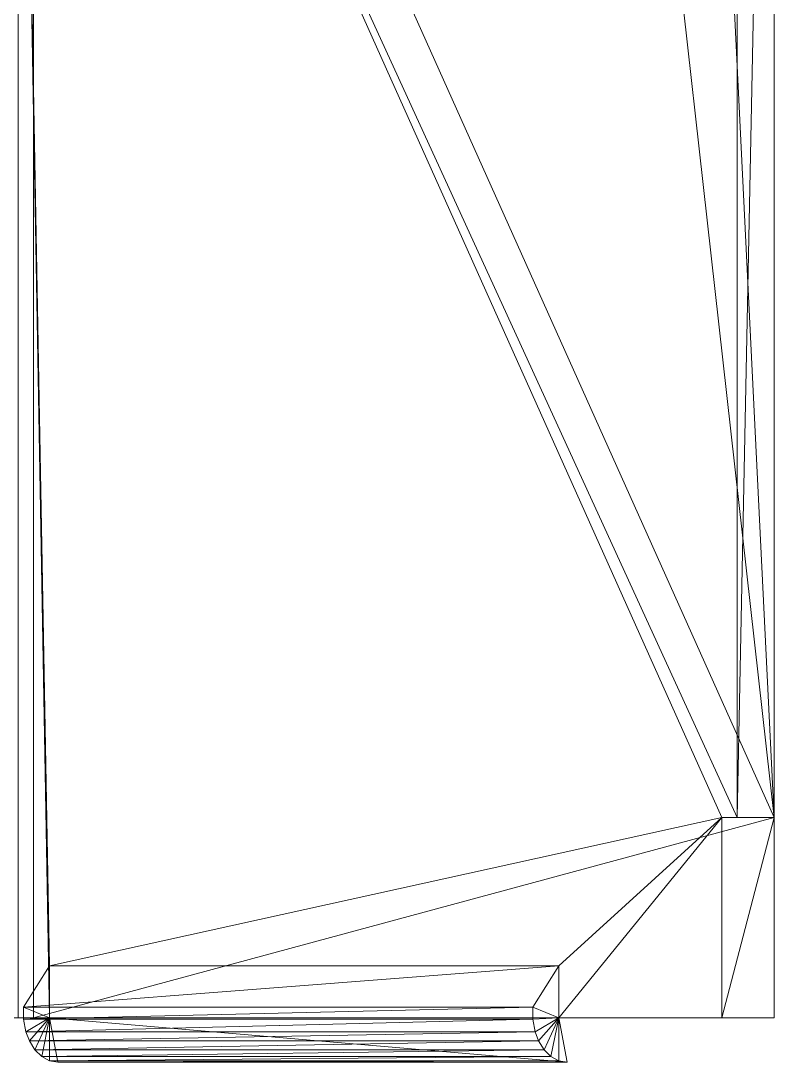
# Model space of a CAD drawing. Header units: millimetres. Extents: x -38752 to -34801, y 260924 to 263752.
# Drawn here: x -38537.9 to -38436.3, y 261888.1 to 262028.6 of the extents above; entities that cross this region are included whole.
import ezdxf

# ---------------------------------------------------------------- set-up
doc = ezdxf.new("R2010")
doc.units = ezdxf.units.MM
doc.layers.get('0').update_dxf_attribs({"lineweight": 9})
doc.layers.add('0.09', color=1, linetype='Continuous', lineweight=9)

msp = doc.modelspace()

# ---------------------------------------------------------------- linework, layer by layer
at = {"extrusion": (2.49184e-13, 1, -4.44089e-16)}
for p, q in [((-38436.34, 262169.05, 5), (-38436.34, 261921.07, 5)), ((-38436.34, 262169.05), (-38436.34, 261921.07)), ((-38536.2, 262144.05, 104.86), (-38536.2, 261894.07, 104.86)), ((-38441.34, 261921.07), (-38441.34, 262135.15)), ((-38441.34, 261921.07, 2.93), (-38441.34, 262134.39, 2.93)), ((-38443.42, 261921.07, 5), (-38443.42, 261894.07, 5)), ((-38443.42, 261921.07, 5), (-38441.34, 261921.07, 2.93)), ((-38436.34, 261921.07, 5), (-38443.42, 261921.07, 5)), ((-38441.34, 261921.07, 2.93), (-38441.34, 261921.07)), ((-38436.34, 261921.07), (-38441.34, 261921.07)), ((-38436.34, 261894.07, 5), (-38436.34, 261921.07, 5)), ((-38436.34, 261921.07), (-38436.34, 261921.07, 5)), ((-38534.03, 261901.07, 95.61), (-38537.55, 261895.47, 92.1)), ((-38534.03, 261901.07, 95.61), (-38534.03, 261894.07, 95.61)), ((-38534.03, 261901.07, 95.61), (-38465.37, 261901.07, 26.96)), ((-38465.37, 261901.07, 26.96), (-38468.89, 261895.47, 23.44)), ((-38465.37, 261894.07, 26.96), (-38465.37, 261901.07, 26.96)), ((-38537.55, 261895.47, 92.1), (-38468.89, 261895.47, 23.44)), ((-38537.55, 261895.47, 92.1), (-38537.55, 261893.88, 92.09)), ((-38468.89, 261895.47, 23.44), (-38468.89, 261893.88, 23.44)), ((-38536.2, 261894.07, 104.86), (-38636.06, 261894.07, 104.86)), ((-38538.27, 261894.07, 99.86), (-38534.03, 261894.07, 95.61)), ((-38537.55, 261893.88, 92.09), (-38537.22, 261892.16, 92.43)), ((-38537.55, 261893.88, 92.09), (-38468.89, 261893.88, 23.44)), ((-38536.2, 261894.07, 104.86), (-38436.34, 261894.07, 5)), ((-38532.93, 261888.07, 96.71), (-38534.03, 261894.07, 95.61)), ((-38534.03, 261894.07, 95.61), (-38465.37, 261894.07, 26.96)), ((-38468.89, 261893.88, 23.44), (-38468.56, 261892.16, 23.77)), ((-38465.37, 261894.07, 26.96), (-38443.42, 261894.07, 5)), ((-38464.27, 261888.07, 28.05), (-38465.37, 261894.07, 26.96)), ((-38436.34, 261894.07, 5), (-38443.42, 261894.07, 5)), ((-38537.22, 261892.16, 92.43), (-38468.56, 261892.16, 23.77)), ((-38536.76, 261890.93, 92.88), (-38468.1, 261890.93, 24.22)), ((-38536.02, 261889.74, 93.62), (-38467.36, 261889.74, 24.96)), ((-38535.1, 261888.83, 94.55), (-38466.44, 261888.83, 25.89)), ((-38534.05, 261888.26, 95.6), (-38465.39, 261888.26, 26.94)), ((-38464.27, 261888.07, 28.05), (-38532.93, 261888.07, 96.71))]:
    msp.add_line(p, q, dxfattribs=at)
for points in [[(-38537.22, 261892.16, 92.43), (-38536.76, 261890.93, 92.88), (-38536.02, 261889.74, 93.62), (-38535.1, 261888.83, 94.55), (-38534.05, 261888.26, 95.6), (-38532.93, 261888.07, 96.71)], [(-38468.56, 261892.16, 23.77), (-38468.1, 261890.93, 24.22), (-38467.36, 261889.74, 24.96), (-38466.44, 261888.83, 25.89), (-38465.39, 261888.26, 26.94), (-38464.27, 261888.07, 28.05)]]:
    msp.add_polyline3d(points)

# ---------------------------------------------------------------- meshes
at = {"layer": '0.09'}
mesh = msp.add_polyface(dxfattribs=at)
corners = [(-38462.76, 262144.05, 31.41), (-38461.34, 262144.05, 30), (-38532.67, 262144.05, 101.32), (-38536.2, 261894.07, 104.86), (-38436.34, 261921.07, 5), (-38436.34, 261894.07, 5), (-38536.2, 262144.05, 104.86), (-38447.5, 262147.65, 16.15), (-38436.34, 262169.05, 5)]
mesh.append_faces([[corners[k] for k in face] for face in [(3, 4, 5), (4, 7, 8)]], dxfattribs={"vtx0": -1})
mesh.append_faces([[corners[k] for k in face] for face in [(4, 6, 1)]], dxfattribs={"vtx0": -1, "vtx1": -1, "vtx2": -1})
mesh.append_faces([[corners[k] for k in face] for face in [(4, 3, 6), (4, 1, 7), (1, 6, 2)]], dxfattribs={"vtx0": -1, "vtx2": -1})
mesh.append_faces([[corners[k] for k in face] for face in [(0, 1, 2)]], dxfattribs={"vtx1": -1})
mesh = msp.add_polyface(dxfattribs=at)
corners = [(-38436.34, 262169.05), (-38441.34, 261921.07), (-38436.34, 261921.07), (-38441.34, 262135.15), (-38443.42, 262135.69), (-38447.43, 262155.13), (-38461.34, 262140.35), (-38447.84, 262154.82), (-38448.33, 262154.62), (-38461.34, 262150.55), (-38448.84, 262154.55), (-38447.11, 262155.55), (-38446.91, 262156.03), (-38446.84, 262156.55), (-38446.91, 262157.07), (-38447.11, 262157.55), (-38447.43, 262157.96), (-38447.84, 262158.28), (-38448.33, 262158.48), (-38448.84, 262158.55), (-38450.78, 262157.07), (-38448.84, 262169.05), (-38450.84, 262156.55), (-38450.78, 262156.03), (-38450.58, 262155.55), (-38450.26, 262155.13), (-38449.84, 262154.82), (-38449.36, 262154.62), (-38450.58, 262157.55), (-38450.26, 262157.96), (-38449.84, 262158.28), (-38449.36, 262158.48)]
mesh.append_faces([[corners[k] for k in face] for face in [(0, 1, 2)]], dxfattribs={"vtx0": -1})
mesh.append_faces([[corners[k] for k in face] for face in [(1, 0, 3), (3, 0, 4), (4, 5, 6), (6, 8, 9), (5, 0, 11), (11, 0, 12), (12, 0, 13), (13, 0, 14), (14, 0, 15), (15, 0, 16), (16, 0, 17), (17, 0, 18), (18, 0, 19), (9, 20, 21), (20, 9, 22), (22, 9, 23), (23, 9, 24), (24, 9, 25), (25, 9, 26), (26, 9, 27), (27, 9, 10), (21, 19, 0)]], dxfattribs={"vtx0": -1, "vtx1": -1})
mesh.append_faces([[corners[k] for k in face] for face in [(4, 0, 5)]], dxfattribs={"vtx0": -1, "vtx1": -1, "vtx2": -1})
mesh.append_faces([[corners[k] for k in face] for face in [(6, 5, 7), (6, 7, 8), (9, 8, 10), (21, 20, 28), (21, 28, 29), (21, 29, 30), (21, 30, 31), (21, 31, 19)]], dxfattribs={"vtx0": -1, "vtx2": -1})
mesh = msp.add_polyface(dxfattribs=at)
corners = [(-38436.34, 262169.05), (-38436.34, 261921.07, 5), (-38436.34, 262169.05, 5), (-38436.34, 261921.07)]
mesh.append_faces([[corners[k] for k in face] for face in [(0, 1, 2), (1, 0, 3)]], dxfattribs={"vtx0": -1})
mesh = msp.add_polyface(dxfattribs=at)
corners = [(-38636.06, 262144.05, 5), (-38536.2, 262144.05, 104.86), (-38636.06, 261894.07, 104.86)]
mesh.append_faces([[corners[k] for k in face] for face in [(0, 1, 2)]])
mesh = msp.add_polyface(dxfattribs=at)
corners = [(-38536.2, 262144.05, 104.86), (-38536.2, 261894.07, 104.86), (-38636.06, 261894.07, 104.86)]
mesh.append_faces([[corners[k] for k in face] for face in [(0, 1, 2)]])
mesh = msp.add_polyface(dxfattribs=at)
corners = [(-38545.68, 262114.43, 99.86), (-38631.06, 262124.67, 10.39), (-38631.06, 261900.71, 99.86), (-38538.27, 262132.99, 99.86), (-38611.06, 262133.35, 26.93), (-38536.06, 262144.05, 97.65), (-38611.06, 262144.05, 22.65)]
mesh.append_faces([[corners[k] for k in face] for face in [(0, 1, 2), (4, 5, 6)]], dxfattribs={"vtx0": -1})
mesh.append_faces([[corners[k] for k in face] for face in [(1, 3, 4)]], dxfattribs={"vtx0": -1, "vtx1": -1})
mesh.append_faces([[corners[k] for k in face] for face in [(1, 0, 3), (4, 3, 5)]], dxfattribs={"vtx0": -1, "vtx2": -1})
mesh = msp.add_polyface(dxfattribs=at)
corners = [(-38443.42, 261921.07, 5), (-38465.37, 261894.07, 26.96), (-38443.42, 261894.07, 5), (-38465.37, 261901.07, 26.96), (-38534.03, 261901.07, 95.61), (-38534.03, 261894.07, 95.61), (-38538.27, 262132.99, 99.86), (-38538.27, 261894.07, 99.86), (-38441.34, 261921.07, 2.93), (-38441.34, 262134.39, 2.93), (-38461.34, 262134.39, 22.93), (-38536.06, 262144.05, 97.65), (-38461.34, 262144.05, 22.93)]
mesh.append_faces([[corners[k] for k in face] for face in [(0, 1, 2), (5, 6, 7), (11, 10, 12)]], dxfattribs={"vtx0": -1})
mesh.append_faces([[corners[k] for k in face] for face in [(1, 0, 3), (3, 0, 4)]], dxfattribs={"vtx0": -1, "vtx1": -1})
mesh.append_faces([[corners[k] for k in face] for face in [(6, 4, 0)]], dxfattribs={"vtx0": -1, "vtx1": -1, "vtx2": -1})
mesh.append_faces([[corners[k] for k in face] for face in [(6, 5, 4), (6, 0, 8), (6, 8, 9), (6, 9, 10), (10, 11, 6)]], dxfattribs={"vtx0": -1, "vtx2": -1})
mesh = msp.add_polyface(dxfattribs=at)
corners = [(-38441.34, 261921.07, 2.93), (-38441.34, 262135.15), (-38441.34, 262134.39, 2.93), (-38441.34, 261921.07)]
mesh.append_faces([[corners[k] for k in face] for face in [(0, 1, 2), (1, 0, 3)]], dxfattribs={"vtx0": -1})
mesh = msp.add_polyface(dxfattribs=at)
corners = [(-38436.34, 261921.07, 5), (-38443.42, 261894.07, 5), (-38436.34, 261894.07, 5), (-38443.42, 261921.07, 5)]
mesh.append_faces([[corners[k] for k in face] for face in [(0, 1, 2), (1, 0, 3)]], dxfattribs={"vtx0": -1})
mesh = msp.add_polyface(dxfattribs=at)
corners = [(-38443.42, 261921.07, 5), (-38436.34, 261921.07, 5), (-38441.34, 261921.07, 2.93), (-38441.34, 261921.07), (-38436.34, 261921.07)]
mesh.append_faces([[corners[k] for k in face] for face in [(3, 1, 4)]], dxfattribs={"vtx0": -1})
mesh.append_faces([[corners[k] for k in face] for face in [(1, 3, 2)]], dxfattribs={"vtx0": -1, "vtx2": -1})
mesh.append_faces([[corners[k] for k in face] for face in [(0, 1, 2)]], dxfattribs={"vtx1": -1})
mesh = msp.add_polyface(dxfattribs=at)
corners = [(-38465.37, 261901.07, 26.96), (-38537.55, 261895.47, 92.1), (-38468.89, 261895.47, 23.44), (-38534.03, 261901.07, 95.61)]
mesh.append_faces([[corners[k] for k in face] for face in [(0, 1, 2), (1, 0, 3)]], dxfattribs={"vtx0": -1})
mesh = msp.add_polyface(dxfattribs=at)
corners = [(-38534.05, 261888.26, 95.6), (-38534.03, 261894.07, 95.61), (-38532.93, 261888.07, 96.71), (-38535.1, 261888.83, 94.55), (-38536.02, 261889.74, 93.62), (-38536.76, 261890.93, 92.88), (-38537.22, 261892.16, 92.43), (-38537.55, 261893.88, 92.09), (-38537.55, 261895.47, 92.1), (-38534.03, 261901.07, 95.61)]
mesh.append_faces([[corners[k] for k in face] for face in [(0, 1, 2), (1, 8, 9)]], dxfattribs={"vtx0": -1})
mesh.append_faces([[corners[k] for k in face] for face in [(1, 0, 3), (1, 3, 4), (1, 4, 5), (1, 5, 6), (1, 6, 7), (1, 7, 8)]], dxfattribs={"vtx0": -1, "vtx2": -1})
mesh = msp.add_polyface(dxfattribs=at)
corners = [(-38465.37, 261894.07, 26.96), (-38465.39, 261888.26, 26.94), (-38464.27, 261888.07, 28.05), (-38466.44, 261888.83, 25.89), (-38467.36, 261889.74, 24.96), (-38468.1, 261890.93, 24.22), (-38468.56, 261892.16, 23.77), (-38468.89, 261893.88, 23.44), (-38468.89, 261895.47, 23.44), (-38465.37, 261901.07, 26.96)]
mesh.append_faces([[corners[k] for k in face] for face in [(0, 1, 2), (8, 0, 9)]], dxfattribs={"vtx0": -1})
mesh.append_faces([[corners[k] for k in face] for face in [(1, 0, 3), (3, 0, 4), (4, 0, 5), (5, 0, 6), (6, 0, 7), (7, 0, 8)]], dxfattribs={"vtx0": -1, "vtx1": -1})
mesh = msp.add_polyface(dxfattribs=at)
corners = [(-38468.89, 261895.47, 23.44), (-38537.55, 261893.88, 92.09), (-38468.89, 261893.88, 23.44), (-38537.55, 261895.47, 92.1)]
mesh.append_faces([[corners[k] for k in face] for face in [(0, 1, 2), (1, 0, 3)]], dxfattribs={"vtx0": -1})
mesh = msp.add_polyface(dxfattribs=at)
corners = [(-38443.42, 261894.07, 5), (-38536.2, 261894.07, 104.86), (-38436.34, 261894.07, 5), (-38465.37, 261894.07, 26.96), (-38534.03, 261894.07, 95.61), (-38538.27, 261894.07, 99.86), (-38636.06, 261894.07, 104.86), (-38631.06, 261894.07, 99.86), (-38636.06, 261894.07, 99.86)]
mesh.append_faces([[corners[k] for k in face] for face in [(0, 1, 2), (6, 7, 8)]], dxfattribs={"vtx0": -1})
mesh.append_faces([[corners[k] for k in face] for face in [(1, 5, 6)]], dxfattribs={"vtx0": -1, "vtx1": -1})
mesh.append_faces([[corners[k] for k in face] for face in [(1, 0, 3), (1, 3, 4), (1, 4, 5), (6, 5, 7)]], dxfattribs={"vtx0": -1, "vtx2": -1})
mesh = msp.add_polyface(dxfattribs=at)
corners = [(-38468.89, 261893.88, 23.44), (-38537.22, 261892.16, 92.43), (-38468.56, 261892.16, 23.77), (-38537.55, 261893.88, 92.09)]
mesh.append_faces([[corners[k] for k in face] for face in [(0, 1, 2), (1, 0, 3)]], dxfattribs={"vtx0": -1})
mesh = msp.add_polyface(dxfattribs=at)
corners = [(-38534.03, 261894.07, 95.61), (-38464.27, 261888.07, 28.05), (-38532.93, 261888.07, 96.71), (-38465.37, 261894.07, 26.96)]
mesh.append_faces([[corners[k] for k in face] for face in [(0, 1, 2), (1, 0, 3)]], dxfattribs={"vtx0": -1})
mesh = msp.add_polyface(dxfattribs=at)
corners = [(-38468.56, 261892.16, 23.77), (-38536.76, 261890.93, 92.88), (-38468.1, 261890.93, 24.22), (-38537.22, 261892.16, 92.43)]
mesh.append_faces([[corners[k] for k in face] for face in [(0, 1, 2), (1, 0, 3)]], dxfattribs={"vtx0": -1})
mesh = msp.add_polyface(dxfattribs=at)
corners = [(-38468.1, 261890.93, 24.22), (-38536.02, 261889.74, 93.62), (-38467.36, 261889.74, 24.96), (-38536.76, 261890.93, 92.88)]
mesh.append_faces([[corners[k] for k in face] for face in [(0, 1, 2), (1, 0, 3)]], dxfattribs={"vtx0": -1})
mesh = msp.add_polyface(dxfattribs=at)
corners = [(-38467.36, 261889.74, 24.96), (-38535.1, 261888.83, 94.55), (-38466.44, 261888.83, 25.89), (-38536.02, 261889.74, 93.62)]
mesh.append_faces([[corners[k] for k in face] for face in [(0, 1, 2), (1, 0, 3)]], dxfattribs={"vtx0": -1})
mesh = msp.add_polyface(dxfattribs=at)
corners = [(-38466.44, 261888.83, 25.89), (-38534.05, 261888.26, 95.6), (-38465.39, 261888.26, 26.94), (-38535.1, 261888.83, 94.55)]
mesh.append_faces([[corners[k] for k in face] for face in [(0, 1, 2), (1, 0, 3)]], dxfattribs={"vtx0": -1})
mesh = msp.add_polyface(dxfattribs=at)
corners = [(-38465.39, 261888.26, 26.94), (-38532.93, 261888.07, 96.71), (-38464.27, 261888.07, 28.05), (-38534.05, 261888.26, 95.6)]
mesh.append_faces([[corners[k] for k in face] for face in [(0, 1, 2), (1, 0, 3)]], dxfattribs={"vtx0": -1})

doc.saveas('drawing.dxf')
